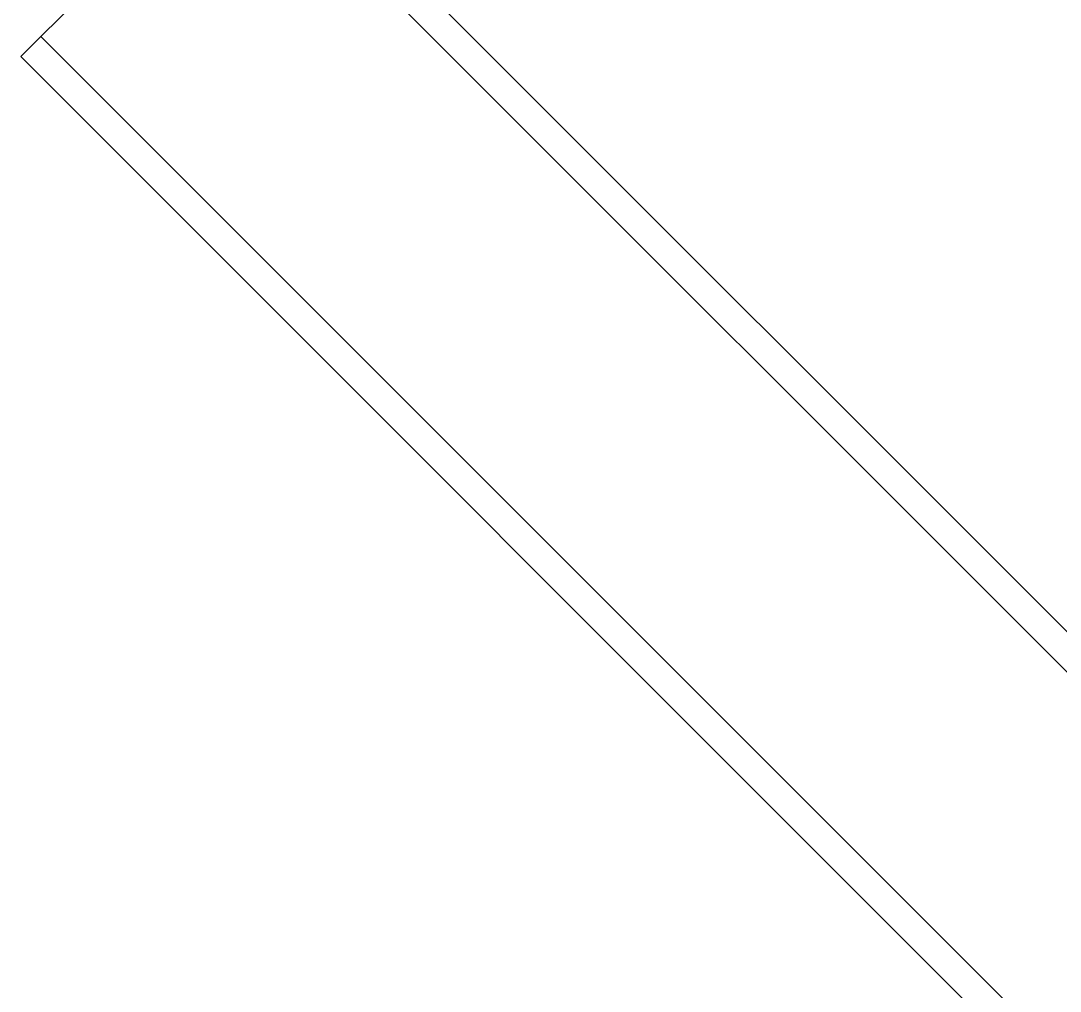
# Model space of a CAD drawing. Header units: inches. Extents: x -1293886 to -986005, y -15154 to 203628.
# Drawn here: x -1242932 to -1242495.9, y 87254.8 to 87662.1 of the extents above; entities that cross this region are included whole.
import ezdxf

# ---------------------------------------------------------------- set-up
doc = ezdxf.new("R2010")
doc.units = ezdxf.units.IN
doc.header["$LTSCALE"] = 100
doc.header["$MEASUREMENT"] = 0
doc.layers.add('W_DIM', color=4, linetype='Continuous')

# ---------------------------------------------------------------- blocks, each defined once
blk = doc.blocks.new('1111')
at = {"layer": 'W_DIM', "color": 7}
for p, q in [((-2282318.85, 1712246.52), (-2282417.65, 1712147.72)), ((-2281244.78, 1711172.45), (-2282318.85, 1712246.52)), ((-2281253.22, 1711164.02), (-2282327.28, 1712238.08)), ((-2281335.15, 1711082.09), (-2282409.21, 1712156.15)), ((-2281343.58, 1711073.65), (-2282417.65, 1712147.72))]:
    blk.add_line(p, q, dxfattribs=at)

msp = doc.modelspace()

# ---------------------------------------------------------------- block references
at = {"layer": 'W_DIM'}
msp.add_blockref('1111', (1039485.65, -1624500.72), dxfattribs=at)

doc.saveas('drawing.dxf')
